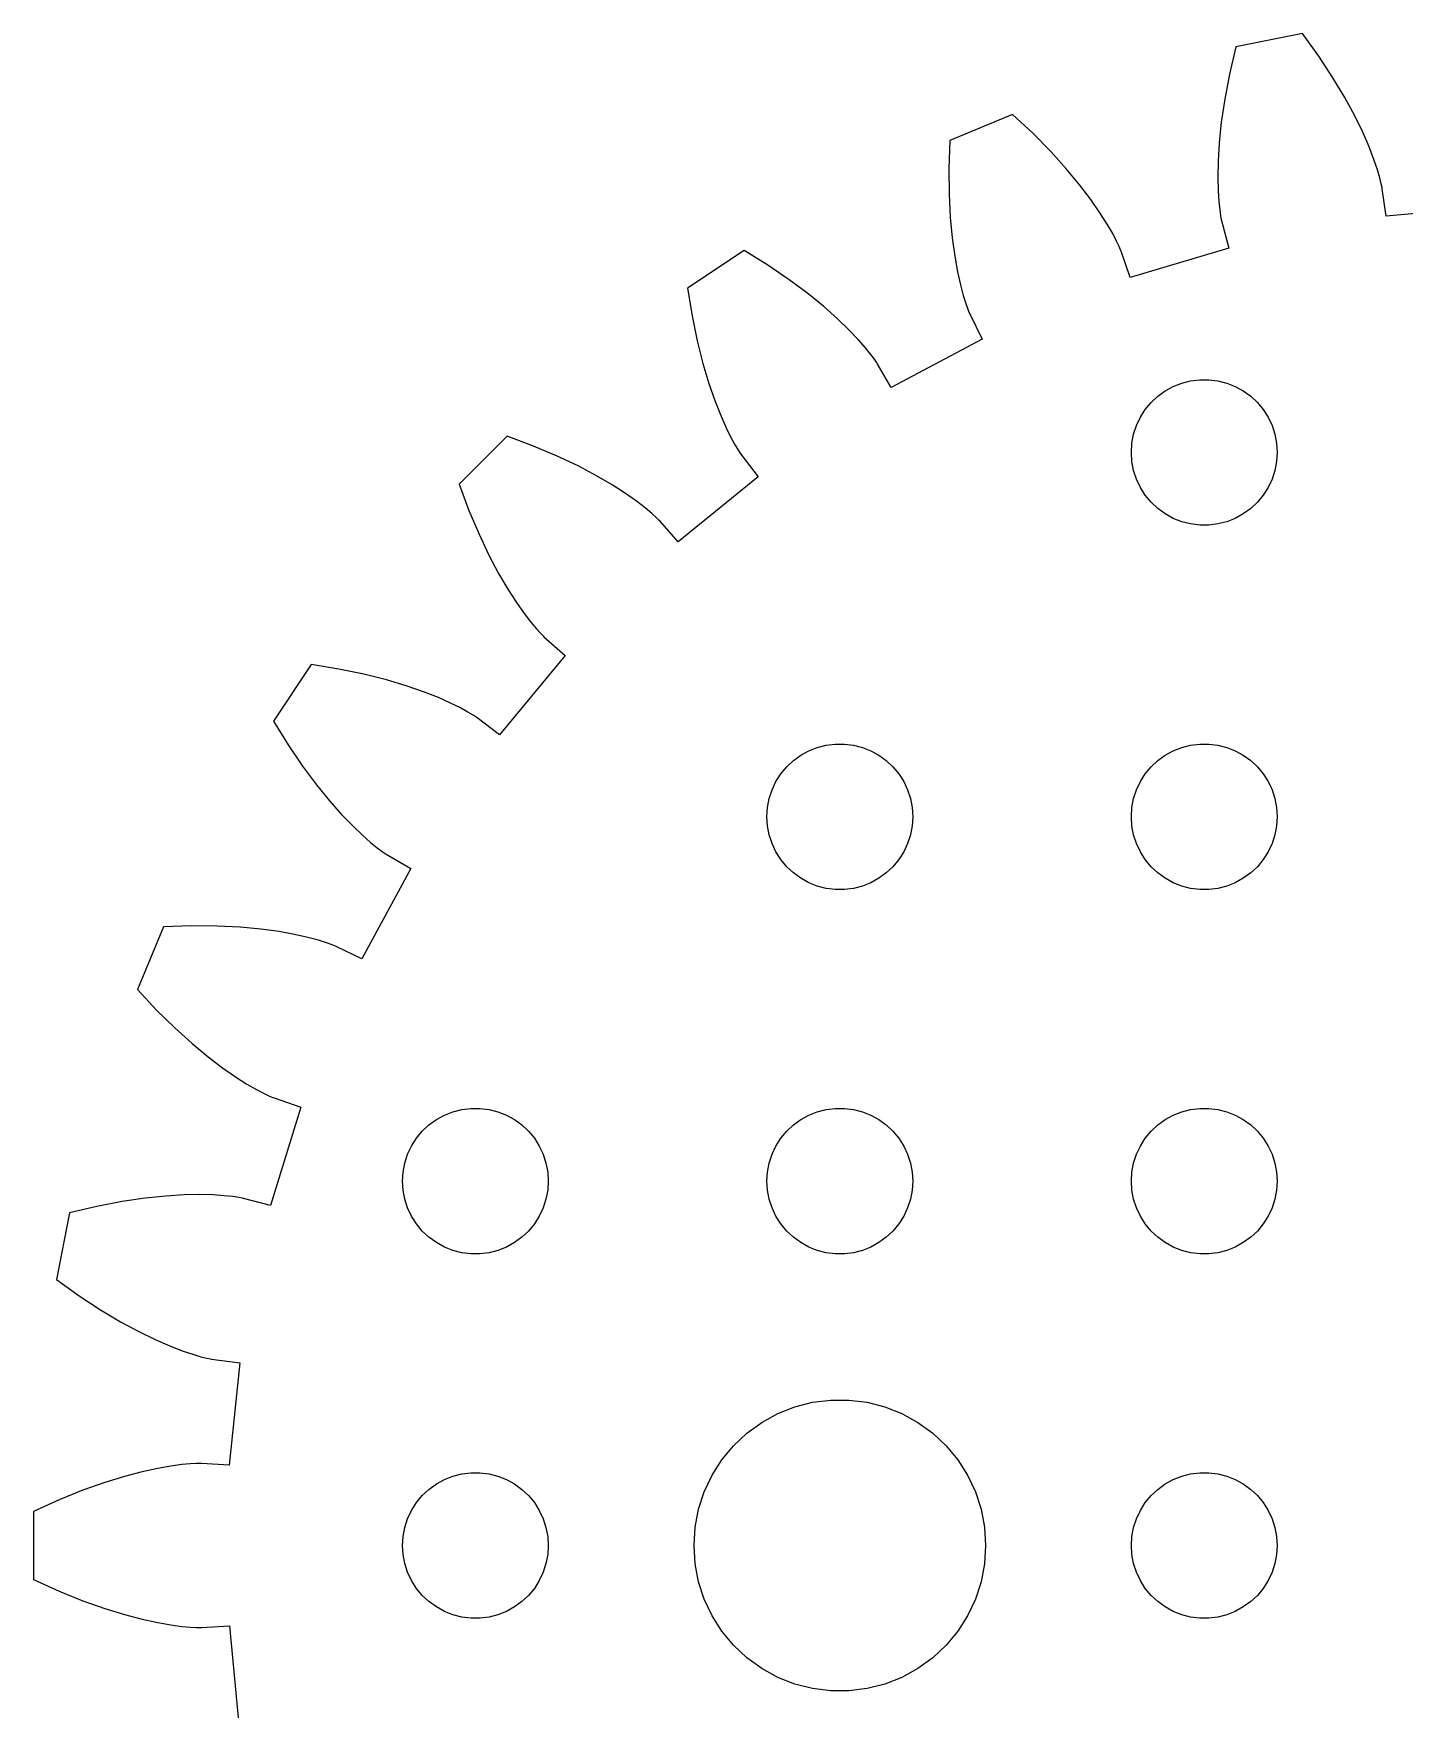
# Model space of a CAD drawing. Header units: metres. Extents: x -32 to 32, y 78 to 252.
# Drawn here: x -31.59 to -3.38, y 216.62 to 251.12 of the extents above; entities that cross this region are included whole.
import ezdxf

# ---------------------------------------------------------------- set-up
doc = ezdxf.new("R2010")
doc.units = ezdxf.units.M

msp = doc.modelspace()

# ---------------------------------------------------------------- linework, layer by layer
for p, q in [((-6.84988, 250.85), (-6.98137, 250.288)), ((-5.47745, 251.123), (-6.84988, 250.85)), ((-5.14069, 250.654), (-5.47745, 251.123)), ((-4.85156, 250.213), (-5.14069, 250.654)), ((-6.98137, 250.288), (-7.07965, 249.77)), ((-4.60703, 249.803), (-4.85156, 250.213)), ((-7.07965, 249.77), (-7.14873, 249.297)), ((-4.40392, 249.427), (-4.60703, 249.803)), ((-11.4441, 249.457), (-12.7369, 248.921)), ((-11.0222, 249.062), (-11.4441, 249.457)), ((-4.23882, 249.089), (-4.40392, 249.427)), ((-7.14873, 249.297), (-7.19266, 248.873)), ((-4.10822, 248.789), (-4.23882, 249.089)), ((-12.7369, 248.921), (-12.7561, 248.344)), ((-10.6526, 248.686), (-11.0222, 249.062)), ((-7.19266, 248.873), (-7.21559, 248.497)), ((-4.00847, 248.532), (-4.10822, 248.789)), ((-10.3328, 248.331), (-10.6526, 248.686)), ((-7.21559, 248.497), (-7.22171, 248.17)), ((-3.93579, 248.318), (-4.00847, 248.532)), ((-12.7561, 248.344), (-12.7514, 247.816)), ((-10.0603, 248.003), (-10.3328, 248.331)), ((-7.22171, 248.17), (-7.21526, 247.894)), ((-3.88631, 248.149), (-3.93579, 248.318)), ((-3.85603, 248.027), (-3.88631, 248.149)), ((-12.7514, 247.816), (-12.727, 247.34)), ((-9.83228, 247.703), (-10.0603, 248.003)), ((-9.6458, 247.435), (-9.83228, 247.703)), ((-7.21526, 247.894), (-7.20049, 247.668)), ((-3.84091, 247.953), (-3.85603, 248.027)), ((-3.83679, 247.928), (-3.84091, 247.953)), ((-3.75867, 247.36), (-3.83679, 247.928)), ((-9.49771, 247.201), (-9.6458, 247.435)), ((-7.20049, 247.668), (-7.18164, 247.493)), ((-7.18164, 247.493), (-7.16296, 247.369)), ((-7.16296, 247.369), (-7.1487, 247.295)), ((-1.65065, 247.558), (-3.75867, 247.36)), ((-12.727, 247.34), (-12.6872, 246.915)), ((-9.38467, 247.006), (-9.49771, 247.201)), ((-7.1487, 247.295), (-7.14302, 247.271)), ((-7.14302, 247.271), (-6.99532, 246.707)), ((-12.6872, 246.915), (-12.6363, 246.541)), ((-9.30321, 246.85), (-9.38467, 247.006)), ((-9.24976, 246.736), (-9.30321, 246.85)), ((-9.2205, 246.667), (-9.24976, 246.736)), ((-9.21164, 246.643), (-9.2205, 246.667)), ((-6.99532, 246.707), (-9.02405, 246.101)), ((-16.9709, 246.658), (-18.1344, 245.881)), ((-16.4801, 246.353), (-16.9709, 246.658)), ((-16.0442, 246.056), (-16.4801, 246.353)), ((-12.6363, 246.541), (-12.5787, 246.22)), ((-9.02405, 246.101), (-9.21164, 246.643)), ((-15.6614, 245.771), (-16.0442, 246.056)), ((-12.5787, 246.22), (-12.5184, 245.95)), ((-18.1344, 245.881), (-18.0406, 245.311)), ((-15.33, 245.502), (-15.6614, 245.771)), ((-12.5184, 245.95), (-12.4599, 245.732)), ((-12.4599, 245.732), (-12.4073, 245.564)), ((-18.0406, 245.311), (-17.9331, 244.794)), ((-15.0479, 245.252), (-15.33, 245.502)), ((-12.4073, 245.564), (-12.3648, 245.446)), ((-12.3648, 245.446), (-12.3364, 245.376)), ((-12.3364, 245.376), (-12.326, 245.353)), ((-12.326, 245.353), (-12.0712, 244.829)), ((-14.8127, 245.026), (-15.0479, 245.252)), ((-14.6219, 244.826), (-14.8127, 245.026)), ((-17.9331, 244.794), (-17.8162, 244.332)), ((-14.4729, 244.656), (-14.6219, 244.826)), ((-14.3626, 244.519), (-14.4729, 244.656)), ((-12.0712, 244.829), (-13.9426, 243.839)), ((-17.8162, 244.332), (-17.6942, 243.922)), ((-14.288, 244.418), (-14.3626, 244.519)), ((-14.2458, 244.356), (-14.288, 244.418)), ((-14.2325, 244.334), (-14.2458, 244.356)), ((-13.9426, 243.839), (-14.2325, 244.334)), ((-17.6942, 243.922), (-17.5715, 243.566)), ((-8.13866, 243.857), (-7.96352, 243.927)), ((-7.96352, 243.927), (-7.78107, 243.973)), ((-7.78107, 243.973), (-7.59418, 243.997)), ((-7.59418, 243.997), (-7.40581, 243.997)), ((-7.40581, 243.997), (-7.21892, 243.973)), ((-7.21892, 243.973), (-7.03647, 243.927)), ((-7.03647, 243.927), (-6.86133, 243.857)), ((-17.5715, 243.566), (-17.4522, 243.262)), ((-8.59344, 243.527), (-8.45613, 243.656)), ((-8.45613, 243.656), (-8.30373, 243.766)), ((-8.30373, 243.766), (-8.13866, 243.857)), ((-6.86133, 243.857), (-6.69626, 243.766)), ((-6.69626, 243.766), (-6.54385, 243.656)), ((-6.54385, 243.656), (-6.40654, 243.527)), ((-17.4522, 243.262), (-17.3405, 243.009)), ((-8.89465, 243.052), (-8.81445, 243.223)), ((-8.81445, 243.223), (-8.71352, 243.382)), ((-8.71352, 243.382), (-8.59344, 243.527)), ((-6.40654, 243.527), (-6.28647, 243.382)), ((-6.28647, 243.382), (-6.18553, 243.223)), ((-6.18553, 243.223), (-6.10533, 243.052)), ((-17.3405, 243.009), (-17.2406, 242.807)), ((-8.98816, 242.688), (-8.95287, 242.873)), ((-8.95287, 242.873), (-8.89465, 243.052)), ((-6.10533, 243.052), (-6.04712, 242.873)), ((-6.04712, 242.873), (-6.01183, 242.688)), ((-21.8455, 242.835), (-22.835, 241.846)), ((-21.3047, 242.632), (-21.8455, 242.835)), ((-20.8192, 242.426), (-21.3047, 242.632)), ((-17.2406, 242.807), (-17.1562, 242.652)), ((-17.1562, 242.652), (-17.0915, 242.545)), ((-17.0915, 242.545), (-17.05, 242.482)), ((-9, 242.5), (-8.98816, 242.688)), ((-6.01183, 242.688), (-6, 242.5)), ((-20.3882, 242.221), (-20.8192, 242.426)), ((-20.0107, 242.021), (-20.3882, 242.221)), ((-17.05, 242.482), (-17.0354, 242.461)), ((-17.0354, 242.461), (-16.6831, 241.997)), ((-8.98816, 242.312), (-9, 242.5)), ((-8.95287, 242.127), (-8.98816, 242.312)), ((-6.01183, 242.312), (-6.04712, 242.127)), ((-6, 242.5), (-6.01183, 242.312)), ((-22.835, 241.846), (-22.6318, 241.305)), ((-19.6852, 241.831), (-20.0107, 242.021)), ((-16.6831, 241.997), (-18.3254, 240.661)), ((-8.89465, 241.948), (-8.95287, 242.127)), ((-8.81445, 241.777), (-8.89465, 241.948)), ((-6.10533, 241.948), (-6.18553, 241.777)), ((-6.04712, 242.127), (-6.10533, 241.948)), ((-19.4104, 241.655), (-19.6852, 241.831)), ((-19.1843, 241.496), (-19.4104, 241.655)), ((-19.0049, 241.359), (-19.1843, 241.496)), ((-8.71352, 241.618), (-8.81445, 241.777)), ((-8.59344, 241.473), (-8.71352, 241.618)), ((-6.28647, 241.618), (-6.40654, 241.473)), ((-6.18553, 241.777), (-6.28647, 241.618)), ((-22.6318, 241.305), (-22.4256, 240.819)), ((-18.8701, 241.246), (-19.0049, 241.359)), ((-18.7772, 241.161), (-18.8701, 241.246)), ((-18.7236, 241.108), (-18.7772, 241.161)), ((-8.45613, 241.344), (-8.59344, 241.473)), ((-8.30373, 241.234), (-8.45613, 241.344)), ((-8.13866, 241.143), (-8.30373, 241.234)), ((-6.69626, 241.234), (-6.86133, 241.143)), ((-6.54385, 241.344), (-6.69626, 241.234)), ((-6.40654, 241.473), (-6.54385, 241.344)), ((-22.4256, 240.819), (-22.2207, 240.388)), ((-18.7064, 241.09), (-18.7236, 241.108)), ((-18.3254, 240.661), (-18.7064, 241.09)), ((-7.96352, 241.073), (-8.13866, 241.143)), ((-7.78107, 241.027), (-7.96352, 241.073)), ((-7.59418, 241.003), (-7.78107, 241.027)), ((-7.40581, 241.003), (-7.59418, 241.003)), ((-7.21892, 241.027), (-7.40581, 241.003)), ((-7.03647, 241.073), (-7.21892, 241.027)), ((-6.86133, 241.143), (-7.03647, 241.073)), ((-22.2207, 240.388), (-22.0212, 240.011)), ((-22.0212, 240.011), (-21.8314, 239.685)), ((-21.8314, 239.685), (-21.6551, 239.41)), ((-21.6551, 239.41), (-21.4963, 239.184)), ((-21.4963, 239.184), (-21.3587, 239.005)), ((-21.3587, 239.005), (-21.2458, 238.87)), ((-21.2458, 238.87), (-21.1613, 238.777)), ((-21.1613, 238.777), (-21.1084, 238.724)), ((-21.1084, 238.724), (-21.09, 238.706)), ((-21.09, 238.706), (-20.6539, 238.32)), ((-25.8807, 238.134), (-26.6581, 236.971)), ((-25.3106, 238.041), (-25.8807, 238.134)), ((-24.7942, 237.933), (-25.3106, 238.041)), ((-20.6539, 238.32), (-22.004, 236.688)), ((-24.3315, 237.816), (-24.7942, 237.933)), ((-23.9223, 237.694), (-24.3315, 237.816)), ((-23.5661, 237.571), (-23.9223, 237.694)), ((-23.2621, 237.452), (-23.5661, 237.571)), ((-23.0094, 237.341), (-23.2621, 237.452)), ((-22.8066, 237.241), (-23.0094, 237.341)), ((-22.6523, 237.156), (-22.8066, 237.241)), ((-22.5448, 237.091), (-22.6523, 237.156)), ((-22.4819, 237.05), (-22.5448, 237.091)), ((-22.4614, 237.035), (-22.4819, 237.05)), ((-22.004, 236.688), (-22.4614, 237.035)), ((-26.6581, 236.971), (-26.3533, 236.48)), ((-26.3533, 236.48), (-26.0563, 236.044)), ((-15.8037, 236.266), (-15.6387, 236.357)), ((-15.6387, 236.357), (-15.4635, 236.427)), ((-15.4635, 236.427), (-15.2811, 236.473)), ((-15.2811, 236.473), (-15.0942, 236.497)), ((-15.0942, 236.497), (-14.9058, 236.497)), ((-14.9058, 236.497), (-14.7189, 236.473)), ((-14.7189, 236.473), (-14.5365, 236.427)), ((-14.5365, 236.427), (-14.3613, 236.357)), ((-14.3613, 236.357), (-14.1963, 236.266)), ((-8.30373, 236.266), (-8.13866, 236.357)), ((-8.13866, 236.357), (-7.96352, 236.427)), ((-7.96352, 236.427), (-7.78107, 236.473)), ((-7.78107, 236.473), (-7.59418, 236.497)), ((-7.59418, 236.497), (-7.40581, 236.497)), ((-7.40581, 236.497), (-7.21892, 236.473)), ((-7.21892, 236.473), (-7.03647, 236.427)), ((-7.03647, 236.427), (-6.86133, 236.357)), ((-6.86133, 236.357), (-6.69626, 236.266)), ((-26.0563, 236.044), (-25.7713, 235.661)), ((-16.2135, 235.882), (-16.0934, 236.027)), ((-16.0934, 236.027), (-15.9561, 236.156)), ((-15.9561, 236.156), (-15.8037, 236.266)), ((-14.1963, 236.266), (-14.0439, 236.156)), ((-14.0439, 236.156), (-13.9065, 236.027)), ((-13.9065, 236.027), (-13.7865, 235.882)), ((-8.71352, 235.882), (-8.59344, 236.027)), ((-8.59344, 236.027), (-8.45613, 236.156)), ((-8.45613, 236.156), (-8.30373, 236.266)), ((-6.69626, 236.266), (-6.54385, 236.156)), ((-6.54385, 236.156), (-6.40654, 236.027)), ((-6.40654, 236.027), (-6.28647, 235.882)), ((-25.7713, 235.661), (-25.502, 235.33)), ((-16.3947, 235.552), (-16.3145, 235.723)), ((-16.3145, 235.723), (-16.2135, 235.882)), ((-13.7865, 235.882), (-13.6855, 235.723)), ((-13.6855, 235.723), (-13.6053, 235.552)), ((-8.89465, 235.552), (-8.81445, 235.723)), ((-8.81445, 235.723), (-8.71352, 235.882)), ((-6.28647, 235.882), (-6.18553, 235.723)), ((-6.18553, 235.723), (-6.10533, 235.552)), ((-25.502, 235.33), (-25.2523, 235.048)), ((-16.4882, 235.188), (-16.4529, 235.373)), ((-16.4529, 235.373), (-16.3947, 235.552)), ((-13.6053, 235.552), (-13.5471, 235.373)), ((-13.5471, 235.373), (-13.5118, 235.188)), ((-8.98816, 235.188), (-8.95287, 235.373)), ((-8.95287, 235.373), (-8.89465, 235.552)), ((-6.10533, 235.552), (-6.04712, 235.373)), ((-6.04712, 235.373), (-6.01183, 235.188)), ((-25.2523, 235.048), (-25.0258, 234.813)), ((-16.5, 235), (-16.4882, 235.188)), ((-16.4882, 234.812), (-16.5, 235)), ((-13.5118, 235.188), (-13.5, 235)), ((-13.5, 235), (-13.5118, 234.812)), ((-9, 235), (-8.98816, 235.188)), ((-8.98816, 234.812), (-9, 235)), ((-6.01183, 235.188), (-6, 235)), ((-6, 235), (-6.01183, 234.812)), ((-25.0258, 234.813), (-24.8259, 234.622)), ((-24.8259, 234.622), (-24.6559, 234.473)), ((-16.4529, 234.627), (-16.4882, 234.812)), ((-16.3947, 234.448), (-16.4529, 234.627)), ((-13.5471, 234.627), (-13.6053, 234.448)), ((-13.5118, 234.812), (-13.5471, 234.627)), ((-8.95287, 234.627), (-8.98816, 234.812)), ((-8.89465, 234.448), (-8.95287, 234.627)), ((-6.04712, 234.627), (-6.10533, 234.448)), ((-6.01183, 234.812), (-6.04712, 234.627)), ((-24.6559, 234.473), (-24.519, 234.363)), ((-24.519, 234.363), (-24.418, 234.288)), ((-24.418, 234.288), (-24.3556, 234.246)), ((-24.3556, 234.246), (-24.3342, 234.232)), ((-16.3145, 234.277), (-16.3947, 234.448)), ((-16.2135, 234.118), (-16.3145, 234.277)), ((-13.6855, 234.277), (-13.7865, 234.118)), ((-13.6053, 234.448), (-13.6855, 234.277)), ((-8.81445, 234.277), (-8.89465, 234.448)), ((-8.71352, 234.118), (-8.81445, 234.277)), ((-6.18553, 234.277), (-6.28647, 234.118)), ((-6.10533, 234.448), (-6.18553, 234.277)), ((-23.8311, 233.938), (-24.8369, 232.075)), ((-24.3342, 234.232), (-23.8311, 233.938)), ((-16.0934, 233.973), (-16.2135, 234.118)), ((-15.9561, 233.844), (-16.0934, 233.973)), ((-13.9065, 233.973), (-14.0439, 233.844)), ((-13.7865, 234.118), (-13.9065, 233.973)), ((-8.59344, 233.973), (-8.71352, 234.118)), ((-8.45613, 233.844), (-8.59344, 233.973)), ((-6.40654, 233.973), (-6.54385, 233.844)), ((-6.28647, 234.118), (-6.40654, 233.973)), ((-15.8037, 233.734), (-15.9561, 233.844)), ((-15.6387, 233.643), (-15.8037, 233.734)), ((-15.4635, 233.573), (-15.6387, 233.643)), ((-15.2811, 233.527), (-15.4635, 233.573)), ((-14.5365, 233.573), (-14.7189, 233.527)), ((-14.3613, 233.643), (-14.5365, 233.573)), ((-14.1963, 233.734), (-14.3613, 233.643)), ((-14.0439, 233.844), (-14.1963, 233.734)), ((-8.30373, 233.734), (-8.45613, 233.844)), ((-8.13866, 233.643), (-8.30373, 233.734)), ((-7.96352, 233.573), (-8.13866, 233.643)), ((-7.78107, 233.527), (-7.96352, 233.573)), ((-7.03647, 233.573), (-7.21892, 233.527)), ((-6.86133, 233.643), (-7.03647, 233.573)), ((-6.69626, 233.734), (-6.86133, 233.643)), ((-6.54385, 233.844), (-6.69626, 233.734)), ((-15.0942, 233.503), (-15.2811, 233.527)), ((-14.9058, 233.503), (-15.0942, 233.503)), ((-14.7189, 233.527), (-14.9058, 233.503)), ((-7.59418, 233.503), (-7.78107, 233.527)), ((-7.40581, 233.503), (-7.59418, 233.503)), ((-7.21892, 233.527), (-7.40581, 233.503)), ((-28.9212, 232.737), (-29.4567, 231.444)), ((-28.3438, 232.756), (-28.9212, 232.737)), ((-27.8164, 232.751), (-28.3438, 232.756)), ((-27.3398, 232.727), (-27.8164, 232.751)), ((-26.9146, 232.687), (-27.3398, 232.727)), ((-26.5413, 232.636), (-26.9146, 232.687)), ((-26.2199, 232.579), (-26.5413, 232.636)), ((-25.9502, 232.518), (-26.2199, 232.579)), ((-25.7319, 232.46), (-25.9502, 232.518)), ((-25.5641, 232.407), (-25.7319, 232.46)), ((-25.4459, 232.365), (-25.5641, 232.407)), ((-25.3762, 232.336), (-25.4459, 232.365)), ((-25.3533, 232.326), (-25.3762, 232.336)), ((-24.8369, 232.075), (-25.3533, 232.326)), ((-29.4567, 231.444), (-29.062, 231.022)), ((-29.062, 231.022), (-28.6857, 230.653)), ((-28.6857, 230.653), (-28.3315, 230.333)), ((-28.3315, 230.333), (-28.0027, 230.06)), ((-28.0027, 230.06), (-27.7028, 229.832)), ((-27.7028, 229.832), (-27.4347, 229.646)), ((-27.4347, 229.646), (-27.2015, 229.498)), ((-27.2015, 229.498), (-27.0057, 229.385)), ((-27.0057, 229.385), (-26.8499, 229.303)), ((-26.8499, 229.303), (-26.7362, 229.25)), ((-26.7362, 229.25), (-26.6668, 229.221)), ((-26.6668, 229.221), (-26.6433, 229.212)), ((-26.6433, 229.212), (-26.0924, 229.021)), ((-26.0924, 229.021), (-26.7154, 226.998)), ((-23.4561, 228.656), (-23.3037, 228.766)), ((-23.3037, 228.766), (-23.1387, 228.857)), ((-23.1387, 228.857), (-22.9635, 228.927)), ((-22.9635, 228.927), (-22.7811, 228.973)), ((-22.7811, 228.973), (-22.5942, 228.997)), ((-22.5942, 228.997), (-22.4058, 228.997)), ((-22.4058, 228.997), (-22.2189, 228.973)), ((-22.2189, 228.973), (-22.0365, 228.927)), ((-22.0365, 228.927), (-21.8613, 228.857)), ((-21.8613, 228.857), (-21.6963, 228.766)), ((-21.6963, 228.766), (-21.5439, 228.656)), ((-15.9561, 228.656), (-15.8037, 228.766)), ((-15.8037, 228.766), (-15.6387, 228.857)), ((-15.6387, 228.857), (-15.4635, 228.927)), ((-15.4635, 228.927), (-15.2811, 228.973)), ((-15.2811, 228.973), (-15.0942, 228.997)), ((-15.0942, 228.997), (-14.9058, 228.997)), ((-14.9058, 228.997), (-14.7189, 228.973)), ((-14.7189, 228.973), (-14.5365, 228.927)), ((-14.5365, 228.927), (-14.3613, 228.857)), ((-14.3613, 228.857), (-14.1963, 228.766)), ((-14.1963, 228.766), (-14.0439, 228.656)), ((-8.45613, 228.656), (-8.30373, 228.766)), ((-8.30373, 228.766), (-8.13866, 228.857)), ((-8.13866, 228.857), (-7.96352, 228.927)), ((-7.96352, 228.927), (-7.78107, 228.973)), ((-7.78107, 228.973), (-7.59418, 228.997)), ((-7.59418, 228.997), (-7.40581, 228.997)), ((-7.40581, 228.997), (-7.21892, 228.973)), ((-7.21892, 228.973), (-7.03647, 228.927)), ((-7.03647, 228.927), (-6.86133, 228.857)), ((-6.86133, 228.857), (-6.69626, 228.766)), ((-6.69626, 228.766), (-6.54385, 228.656)), ((-23.8145, 228.223), (-23.7135, 228.382)), ((-23.7135, 228.382), (-23.5934, 228.527)), ((-23.5934, 228.527), (-23.4561, 228.656)), ((-21.5439, 228.656), (-21.4065, 228.527)), ((-21.4065, 228.527), (-21.2865, 228.382)), ((-21.2865, 228.382), (-21.1855, 228.223)), ((-16.3145, 228.223), (-16.2135, 228.382)), ((-16.2135, 228.382), (-16.0934, 228.527)), ((-16.0934, 228.527), (-15.9561, 228.656)), ((-14.0439, 228.656), (-13.9065, 228.527)), ((-13.9065, 228.527), (-13.7865, 228.382)), ((-13.7865, 228.382), (-13.6855, 228.223)), ((-8.81445, 228.223), (-8.71352, 228.382)), ((-8.71352, 228.382), (-8.59344, 228.527)), ((-8.59344, 228.527), (-8.45613, 228.656)), ((-6.54385, 228.656), (-6.40654, 228.527)), ((-6.40654, 228.527), (-6.28647, 228.382)), ((-6.28647, 228.382), (-6.18553, 228.223)), ((-23.9529, 227.873), (-23.8947, 228.052)), ((-23.8947, 228.052), (-23.8145, 228.223)), ((-21.1855, 228.223), (-21.1053, 228.052)), ((-21.1053, 228.052), (-21.0471, 227.873)), ((-16.4529, 227.873), (-16.3947, 228.052)), ((-16.3947, 228.052), (-16.3145, 228.223)), ((-13.6855, 228.223), (-13.6053, 228.052)), ((-13.6053, 228.052), (-13.5471, 227.873)), ((-8.95287, 227.873), (-8.89465, 228.052)), ((-8.89465, 228.052), (-8.81445, 228.223)), ((-6.18553, 228.223), (-6.10533, 228.052)), ((-6.10533, 228.052), (-6.04712, 227.873)), ((-23.9882, 227.688), (-23.9529, 227.873)), ((-21.0471, 227.873), (-21.0118, 227.688)), ((-16.4882, 227.688), (-16.4529, 227.873)), ((-13.5471, 227.873), (-13.5118, 227.688)), ((-8.98816, 227.688), (-8.95287, 227.873)), ((-6.04712, 227.873), (-6.01183, 227.688)), ((-24, 227.5), (-23.9882, 227.688)), ((-23.9882, 227.312), (-24, 227.5)), ((-21.0118, 227.688), (-21, 227.5)), ((-21, 227.5), (-21.0118, 227.312)), ((-16.5, 227.5), (-16.4882, 227.688)), ((-16.4882, 227.312), (-16.5, 227.5)), ((-13.5118, 227.688), (-13.5, 227.5)), ((-13.5, 227.5), (-13.5118, 227.312)), ((-9, 227.5), (-8.98816, 227.688)), ((-8.98816, 227.312), (-9, 227.5)), ((-6.01183, 227.688), (-6, 227.5)), ((-6, 227.5), (-6.01183, 227.312)), ((-29.7696, 227.08), (-30.2878, 226.981)), ((-29.2973, 227.149), (-29.7696, 227.08)), ((-28.8726, 227.193), (-29.2973, 227.149)), ((-28.4965, 227.216), (-28.8726, 227.193)), ((-28.1701, 227.222), (-28.4965, 227.216)), ((-27.8938, 227.215), (-28.1701, 227.222)), ((-27.6683, 227.2), (-27.8938, 227.215)), ((-27.4934, 227.182), (-27.6683, 227.2)), ((-27.3693, 227.163), (-27.4934, 227.182)), ((-27.2953, 227.149), (-27.3693, 227.163)), ((-27.2708, 227.143), (-27.2953, 227.149)), ((-26.7154, 226.998), (-27.2708, 227.143)), ((-23.9529, 227.127), (-23.9882, 227.312)), ((-23.8947, 226.948), (-23.9529, 227.127)), ((-21.0471, 227.127), (-21.1053, 226.948)), ((-21.0118, 227.312), (-21.0471, 227.127)), ((-16.4529, 227.127), (-16.4882, 227.312)), ((-16.3947, 226.948), (-16.4529, 227.127)), ((-13.5471, 227.127), (-13.6053, 226.948)), ((-13.5118, 227.312), (-13.5471, 227.127)), ((-8.95287, 227.127), (-8.98816, 227.312)), ((-8.89465, 226.948), (-8.95287, 227.127)), ((-6.04712, 227.127), (-6.10533, 226.948)), ((-6.01183, 227.312), (-6.04712, 227.127)), ((-30.8503, 226.85), (-31.1233, 225.477)), ((-30.2878, 226.981), (-30.8503, 226.85)), ((-23.8145, 226.777), (-23.8947, 226.948)), ((-23.7135, 226.618), (-23.8145, 226.777)), ((-21.1855, 226.777), (-21.2865, 226.618)), ((-21.1053, 226.948), (-21.1855, 226.777)), ((-16.3145, 226.777), (-16.3947, 226.948)), ((-16.2135, 226.618), (-16.3145, 226.777)), ((-13.6855, 226.777), (-13.7865, 226.618)), ((-13.6053, 226.948), (-13.6855, 226.777)), ((-8.81445, 226.777), (-8.89465, 226.948)), ((-8.71352, 226.618), (-8.81445, 226.777)), ((-6.18553, 226.777), (-6.28647, 226.618)), ((-6.10533, 226.948), (-6.18553, 226.777)), ((-23.5934, 226.473), (-23.7135, 226.618)), ((-23.4561, 226.344), (-23.5934, 226.473)), ((-23.3037, 226.234), (-23.4561, 226.344)), ((-21.5439, 226.344), (-21.6963, 226.234)), ((-21.4065, 226.473), (-21.5439, 226.344)), ((-21.2865, 226.618), (-21.4065, 226.473)), ((-16.0934, 226.473), (-16.2135, 226.618)), ((-15.9561, 226.344), (-16.0934, 226.473)), ((-15.8037, 226.234), (-15.9561, 226.344)), ((-14.0439, 226.344), (-14.1963, 226.234)), ((-13.9065, 226.473), (-14.0439, 226.344)), ((-13.7865, 226.618), (-13.9065, 226.473)), ((-8.59344, 226.473), (-8.71352, 226.618)), ((-8.45613, 226.344), (-8.59344, 226.473)), ((-8.30373, 226.234), (-8.45613, 226.344)), ((-6.54385, 226.344), (-6.69626, 226.234)), ((-6.40654, 226.473), (-6.54385, 226.344)), ((-6.28647, 226.618), (-6.40654, 226.473)), ((-23.1387, 226.143), (-23.3037, 226.234)), ((-22.9635, 226.073), (-23.1387, 226.143)), ((-22.7811, 226.027), (-22.9635, 226.073)), ((-22.5942, 226.003), (-22.7811, 226.027)), ((-22.4058, 226.003), (-22.5942, 226.003)), ((-22.2189, 226.027), (-22.4058, 226.003)), ((-22.0365, 226.073), (-22.2189, 226.027)), ((-21.8613, 226.143), (-22.0365, 226.073)), ((-21.6963, 226.234), (-21.8613, 226.143)), ((-15.6387, 226.143), (-15.8037, 226.234)), ((-15.4635, 226.073), (-15.6387, 226.143)), ((-15.2811, 226.027), (-15.4635, 226.073)), ((-15.0942, 226.003), (-15.2811, 226.027)), ((-14.9058, 226.003), (-15.0942, 226.003)), ((-14.7189, 226.027), (-14.9058, 226.003)), ((-14.5365, 226.073), (-14.7189, 226.027)), ((-14.3613, 226.143), (-14.5365, 226.073)), ((-14.1963, 226.234), (-14.3613, 226.143)), ((-8.13866, 226.143), (-8.30373, 226.234)), ((-7.96352, 226.073), (-8.13866, 226.143)), ((-7.78107, 226.027), (-7.96352, 226.073)), ((-7.59418, 226.003), (-7.78107, 226.027)), ((-7.40581, 226.003), (-7.59418, 226.003)), ((-7.21892, 226.027), (-7.40581, 226.003)), ((-7.03647, 226.073), (-7.21892, 226.027)), ((-6.86133, 226.143), (-7.03647, 226.073)), ((-6.69626, 226.234), (-6.86133, 226.143)), ((-31.1233, 225.477), (-30.6539, 225.141)), ((-30.6539, 225.141), (-30.2128, 224.852)), ((-30.2128, 224.852), (-29.8029, 224.607)), ((-29.8029, 224.607), (-29.4273, 224.404)), ((-29.4273, 224.404), (-29.0887, 224.239)), ((-29.0887, 224.239), (-28.7894, 224.108)), ((-28.7894, 224.108), (-28.5317, 224.008)), ((-28.5317, 224.008), (-28.3177, 223.936)), ((-28.3177, 223.936), (-28.1489, 223.886)), ((-28.1489, 223.886), (-28.027, 223.856)), ((-28.027, 223.856), (-27.9532, 223.841)), ((-27.9532, 223.841), (-27.9284, 223.837)), ((-27.9284, 223.837), (-27.351, 223.757)), ((-27.351, 223.757), (-27.5673, 221.651)), ((-15.927, 222.853), (-15.5621, 222.947)), ((-15.5621, 222.947), (-15.1884, 222.994)), ((-15.1884, 222.994), (-14.8116, 222.994)), ((-14.8116, 222.994), (-14.4379, 222.947)), ((-14.4379, 222.947), (-14.0729, 222.853)), ((-16.9123, 222.312), (-16.6075, 222.533)), ((-16.6075, 222.533), (-16.2773, 222.714)), ((-16.2773, 222.714), (-15.927, 222.853)), ((-14.0729, 222.853), (-13.7227, 222.714)), ((-13.7227, 222.714), (-13.3925, 222.533)), ((-13.3925, 222.533), (-13.0877, 222.312)), ((-17.1869, 222.054), (-16.9123, 222.312)), ((-13.0877, 222.312), (-12.8131, 222.054)), ((-17.427, 221.763), (-17.1869, 222.054)), ((-12.8131, 222.054), (-12.5729, 221.763)), ((-29.3567, 221.518), (-29.7211, 221.422)), ((-29.0377, 221.587), (-29.3567, 221.518)), ((-28.7655, 221.635), (-29.0377, 221.587)), ((-28.5414, 221.664), (-28.7655, 221.635)), ((-28.3662, 221.68), (-28.5414, 221.664)), ((-28.2408, 221.686), (-28.3662, 221.68)), ((-28.1655, 221.686), (-28.2408, 221.686)), ((-28.1403, 221.686), (-28.1655, 221.686)), ((-27.5673, 221.651), (-28.1403, 221.686)), ((-22.7811, 221.473), (-22.5942, 221.497)), ((-22.5942, 221.497), (-22.4058, 221.497)), ((-22.4058, 221.497), (-22.2189, 221.473)), ((-17.6289, 221.445), (-17.427, 221.763)), ((-12.5729, 221.763), (-12.3711, 221.445)), ((-7.78107, 221.473), (-7.59418, 221.497)), ((-7.59418, 221.497), (-7.40581, 221.497)), ((-7.40581, 221.497), (-7.21892, 221.473)), ((-30.5787, 221.136), (-31.0678, 220.938)), ((-30.1291, 221.296), (-30.5787, 221.136)), ((-29.7211, 221.422), (-30.1291, 221.296)), ((-23.5934, 221.027), (-23.4561, 221.156)), ((-23.4561, 221.156), (-23.3037, 221.266)), ((-23.3037, 221.266), (-23.1387, 221.357)), ((-23.1387, 221.357), (-22.9635, 221.427)), ((-22.9635, 221.427), (-22.7811, 221.473)), ((-22.2189, 221.473), (-22.0365, 221.427)), ((-22.0365, 221.427), (-21.8613, 221.357)), ((-21.8613, 221.357), (-21.6963, 221.266)), ((-21.6963, 221.266), (-21.5439, 221.156)), ((-21.5439, 221.156), (-21.4065, 221.027)), ((-17.7893, 221.104), (-17.6289, 221.445)), ((-12.3711, 221.445), (-12.2107, 221.104)), ((-8.59344, 221.027), (-8.45613, 221.156)), ((-8.45613, 221.156), (-8.30373, 221.266)), ((-8.30373, 221.266), (-8.13866, 221.357)), ((-8.13866, 221.357), (-7.96352, 221.427)), ((-7.96352, 221.427), (-7.78107, 221.473)), ((-7.21892, 221.473), (-7.03647, 221.427)), ((-7.03647, 221.427), (-6.86133, 221.357)), ((-6.86133, 221.357), (-6.69626, 221.266)), ((-6.69626, 221.266), (-6.54385, 221.156)), ((-6.54385, 221.156), (-6.40654, 221.027)), ((-31.0678, 220.938), (-31.5939, 220.7)), ((-23.8145, 220.723), (-23.7135, 220.882)), ((-23.7135, 220.882), (-23.5934, 221.027)), ((-21.4065, 221.027), (-21.2865, 220.882)), ((-21.2865, 220.882), (-21.1855, 220.723)), ((-17.9057, 220.746), (-17.7893, 221.104)), ((-12.2107, 221.104), (-12.0942, 220.746)), ((-8.81445, 220.723), (-8.71352, 220.882)), ((-8.71352, 220.882), (-8.59344, 221.027)), ((-6.40654, 221.027), (-6.28647, 220.882)), ((-6.28647, 220.882), (-6.18553, 220.723)), ((-31.5939, 220.7), (-31.5939, 219.3)), ((-23.9529, 220.373), (-23.8947, 220.552)), ((-23.8947, 220.552), (-23.8145, 220.723)), ((-21.1855, 220.723), (-21.1053, 220.552)), ((-21.1053, 220.552), (-21.0471, 220.373)), ((-17.9763, 220.376), (-17.9057, 220.746)), ((-12.0942, 220.746), (-12.0237, 220.376)), ((-8.95287, 220.373), (-8.89465, 220.552)), ((-8.89465, 220.552), (-8.81445, 220.723)), ((-6.18553, 220.723), (-6.10533, 220.552)), ((-6.10533, 220.552), (-6.04712, 220.373)), ((-24, 220), (-23.9882, 220.188)), ((-23.9882, 220.188), (-23.9529, 220.373)), ((-21.0471, 220.373), (-21.0118, 220.188)), ((-21.0118, 220.188), (-21, 220)), ((-18, 220), (-17.9763, 220.376)), ((-12.0237, 220.376), (-12, 220)), ((-9, 220), (-8.98816, 220.188)), ((-8.98816, 220.188), (-8.95287, 220.373)), ((-6.04712, 220.373), (-6.01183, 220.188)), ((-6.01183, 220.188), (-6, 220)), ((-23.9882, 219.812), (-24, 220)), ((-23.9529, 219.627), (-23.9882, 219.812)), ((-21.0118, 219.812), (-21.0471, 219.627)), ((-21, 220), (-21.0118, 219.812)), ((-17.9763, 219.624), (-18, 220)), ((-12, 220), (-12.0237, 219.624)), ((-8.98816, 219.812), (-9, 220)), ((-8.95287, 219.627), (-8.98816, 219.812)), ((-6.01183, 219.812), (-6.04712, 219.627)), ((-6, 220), (-6.01183, 219.812)), ((-23.8947, 219.448), (-23.9529, 219.627)), ((-23.8145, 219.277), (-23.8947, 219.448)), ((-21.1053, 219.448), (-21.1855, 219.277)), ((-21.0471, 219.627), (-21.1053, 219.448)), ((-17.9057, 219.254), (-17.9763, 219.624)), ((-12.0237, 219.624), (-12.0942, 219.254)), ((-8.89465, 219.448), (-8.95287, 219.627)), ((-8.81445, 219.277), (-8.89465, 219.448)), ((-6.10533, 219.448), (-6.18553, 219.277)), ((-6.04712, 219.627), (-6.10533, 219.448)), ((-31.5939, 219.3), (-31.0678, 219.062)), ((-23.7135, 219.118), (-23.8145, 219.277)), ((-23.5934, 218.973), (-23.7135, 219.118)), ((-21.2865, 219.118), (-21.4065, 218.973)), ((-21.1855, 219.277), (-21.2865, 219.118)), ((-17.7893, 218.896), (-17.9057, 219.254)), ((-12.0942, 219.254), (-12.2107, 218.896)), ((-8.71352, 219.118), (-8.81445, 219.277)), ((-8.59344, 218.973), (-8.71352, 219.118)), ((-6.28647, 219.118), (-6.40654, 218.973)), ((-6.18553, 219.277), (-6.28647, 219.118)), ((-31.0678, 219.062), (-30.5787, 218.864)), ((-30.5787, 218.864), (-30.1291, 218.704)), ((-23.4561, 218.844), (-23.5934, 218.973)), ((-23.3037, 218.734), (-23.4561, 218.844)), ((-23.1387, 218.643), (-23.3037, 218.734)), ((-21.6963, 218.734), (-21.8613, 218.643)), ((-21.5439, 218.844), (-21.6963, 218.734)), ((-21.4065, 218.973), (-21.5439, 218.844)), ((-17.6289, 218.555), (-17.7893, 218.896)), ((-12.2107, 218.896), (-12.3711, 218.555)), ((-8.45613, 218.844), (-8.59344, 218.973)), ((-8.30373, 218.734), (-8.45613, 218.844)), ((-8.13866, 218.643), (-8.30373, 218.734)), ((-6.69626, 218.734), (-6.86133, 218.643)), ((-6.54385, 218.844), (-6.69626, 218.734)), ((-6.40654, 218.973), (-6.54385, 218.844)), ((-30.1291, 218.704), (-29.7211, 218.578)), ((-29.7211, 218.578), (-29.3567, 218.482)), ((-29.3567, 218.482), (-29.0377, 218.413)), ((-29.0377, 218.413), (-28.7655, 218.365)), ((-22.9635, 218.573), (-23.1387, 218.643)), ((-22.7811, 218.527), (-22.9635, 218.573)), ((-22.5942, 218.503), (-22.7811, 218.527)), ((-22.4058, 218.503), (-22.5942, 218.503)), ((-22.2189, 218.527), (-22.4058, 218.503)), ((-22.0365, 218.573), (-22.2189, 218.527)), ((-21.8613, 218.643), (-22.0365, 218.573)), ((-17.427, 218.237), (-17.6289, 218.555)), ((-12.3711, 218.555), (-12.5729, 218.237)), ((-7.96352, 218.573), (-8.13866, 218.643)), ((-7.78107, 218.527), (-7.96352, 218.573)), ((-7.59418, 218.503), (-7.78107, 218.527)), ((-7.40581, 218.503), (-7.59418, 218.503)), ((-7.21892, 218.527), (-7.40581, 218.503)), ((-7.03647, 218.573), (-7.21892, 218.527)), ((-6.86133, 218.643), (-7.03647, 218.573)), ((-28.7655, 218.365), (-28.5414, 218.336)), ((-28.5414, 218.336), (-28.3662, 218.32)), ((-28.3662, 218.32), (-28.2408, 218.314)), ((-28.2408, 218.314), (-28.1655, 218.314)), ((-28.1655, 218.314), (-28.1403, 218.314)), ((-28.1403, 218.314), (-27.5585, 218.349)), ((-27.5585, 218.349), (-27.3597, 216.241)), ((-17.1869, 217.946), (-17.427, 218.237)), ((-12.5729, 218.237), (-12.8131, 217.946)), ((-16.9123, 217.688), (-17.1869, 217.946)), ((-16.6075, 217.467), (-16.9123, 217.688)), ((-13.0877, 217.688), (-13.3925, 217.467)), ((-12.8131, 217.946), (-13.0877, 217.688)), ((-16.2773, 217.286), (-16.6075, 217.467)), ((-13.3925, 217.467), (-13.7227, 217.286)), ((-15.927, 217.147), (-16.2773, 217.286)), ((-15.5621, 217.053), (-15.927, 217.147)), ((-15.1884, 217.006), (-15.5621, 217.053)), ((-14.8116, 217.006), (-15.1884, 217.006)), ((-14.4379, 217.053), (-14.8116, 217.006)), ((-14.0729, 217.147), (-14.4379, 217.053)), ((-13.7227, 217.286), (-14.0729, 217.147))]:
    msp.add_line(p, q)

doc.saveas('drawing.dxf')
